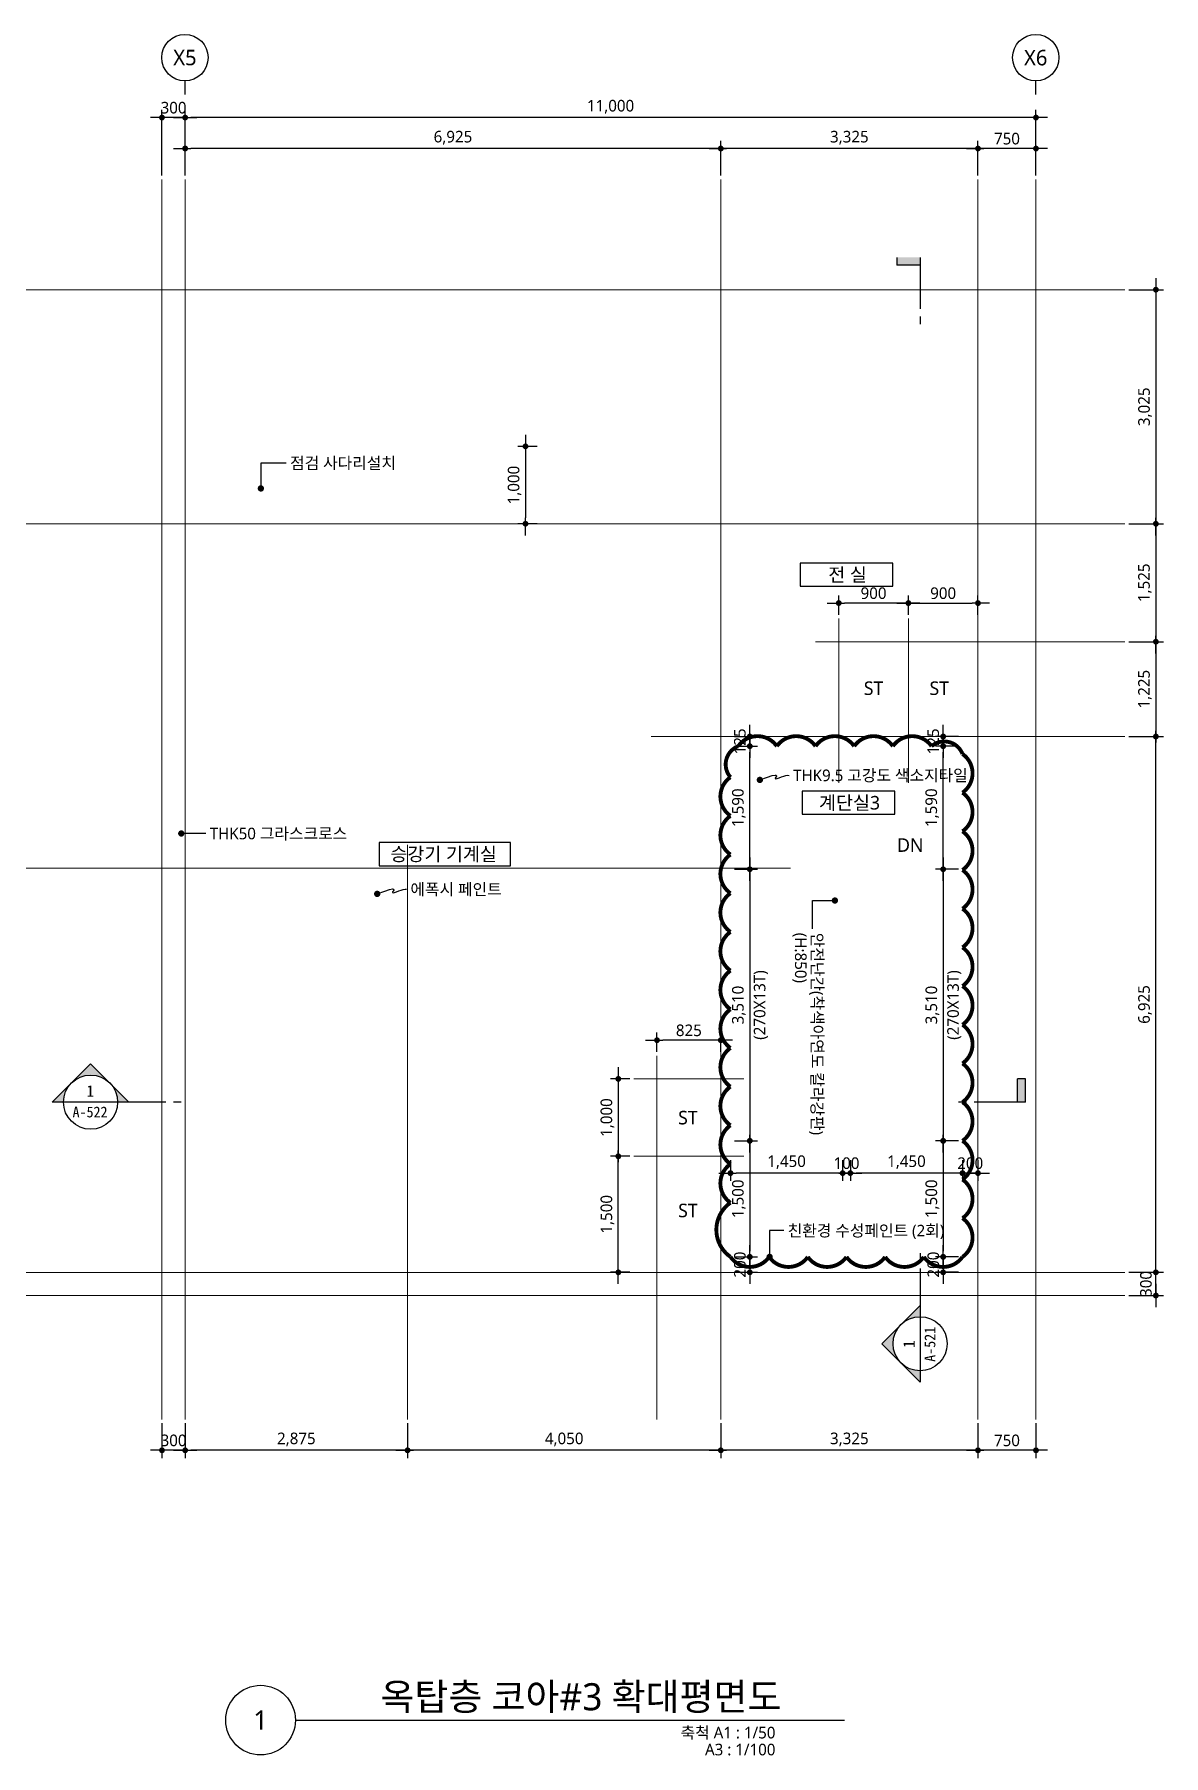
# Model space of a CAD drawing. Header units: millimetres. Extents: x 1424731 to 1631737, y 707248 to 849681.
# Drawn here: x 1594857 to 1609456, y 788748 to 810994 of the extents above; entities that cross this region are included whole.
import ezdxf
from ezdxf.enums import TextEntityAlignment as Align

# ---------------------------------------------------------------- set-up
doc = ezdxf.new("R2010")
doc.units = ezdxf.units.MM
doc.header["$MEASUREMENT"] = 0
doc.linetypes.add('CEN', pattern=[62, 60, -1, 0, -1])
doc.layers.get('0').update_dxf_attribs({"linetype": 'CONTINUOUS'})
for name, color, linetype, lineweight in [('A-AXIS-BUBL', 7, 'CONTINUOUS', 25), ('A-CNTL', 1, 'CEN', 15), ('A-DIMS', 7, 'CONTINUOUS', 25), ('A-MKXS-LEAD', 7, 'CONTINUOUS', 25), ('A-MKXS-MAK1', 3, 'CONTINUOUS', 25), ('A-MKXS-TEXT1', 3, 'CONTINUOUS', 25), ('A-MKXS-TEXT2', 7, 'CONTINUOUS', 25), ('A-MKXX-NAME', 3, 'CONTINUOUS', 25), ('A-MKXX-SYMB', 7, 'CONTINUOUS', 25), ('A-XXXX-SYMB', 7, 'CONTINUOUS', 25), ('A-XXXX-TXT1', 3, 'CONTINUOUS', 25), ('A-XXXX-TXT2', 3, 'CONTINUOUS', 25), ('REV-202205', 20, 'CONTINUOUS', 25)]:
    doc.layers.add(name, color=color, linetype=linetype, lineweight=lineweight)
doc.styles.add('HY울릉도L', font='')
doc.styles.add('돋움체', font='')
doc.styles.add('맑은고딕', font='malgun.ttf')
doc.styles.get('HY울릉도L').set_extended_font_data('HYwulM')
doc.styles.get('돋움체').set_extended_font_data('DotumChe')
doc.dimstyles.new('CDIM', dxfattribs={"dimtxt": 3, "dimasz": 1.5, "dimexe": 2, "dimexo": 1, "dimgap": 1, "dimtad": 1, "dimdec": 0, "dimrnd": 0.5, "dimzin": 0, "dimdsep": 32, "dimlunit": 6, "dimtxsty": 'HY울릉도L', "dimblk1": '_CIDOT', "dimblk2": '_CIDOT', "dimsah": 1, "dimcen": 5.5, "dimclrd": 2, "dimclre": 2, "dimclrt": 7, "dimadec": 0, "dimazin": 0, "dimtfac": 1, "dimtdec": 0, "dimtix": 1, "dimtmove": 2, "dimatfit": 1, "dimldrblk": '_CIDOT', "dimfxl": 1, "dimtolj": 1, "dimtzin": 0, "dimlwd": -1, "dimarcsym": 0})

# ---------------------------------------------------------------- blocks, each defined once
blk = doc.blocks.new('_CIDOT')
at = {"color": 0, "linetype": 'ByBlock'}
blk.add_line((2, 0), (-1, 0), dxfattribs=at)
at = {"color": 0, "linetype": 'ByBlock', "const_width": 0.5}
blk.add_lwpolyline([(-0.25, 0, 1), (0.25, 0, 1)], format="xyb", close=True, dxfattribs=at)
blk = doc.blocks.new('*D158')
at = {"layer": 'A-DIMS', "lineweight": -2, "transparency": 16777216}
for p, q in [((1596806, 809169), (1596806, 810019)), ((1607806, 809169), (1607806, 810019))]:
    blk.add_line(p, q, dxfattribs=at)
at = {"layer": 'A-DIMS', "transparency": 16777216}
blk.add_line((1607731, 809919), (1596881, 809919), dxfattribs=at)
at = {"layer": 'A-DIMS', "transparency": 16777216, "xscale": 75, "yscale": 75, "zscale": 75, "rotation": 180}
blk.add_blockref('_CIDOT', (1596806, 809919), dxfattribs=at)
at = {"layer": 'A-DIMS', "transparency": 16777216, "xscale": 75, "yscale": 75, "zscale": 75}
blk.add_blockref('_CIDOT', (1607806, 809919), dxfattribs=at)
at = {"layer": 'A-DIMS', "color": 3, "transparency": 16777216, "insert": (1602306, 810059), "char_height": 150, "attachment_point": 5, "style": '맑은고딕'}
blk.add_mtext('\\A1;11,000', dxfattribs=at)
blk = doc.blocks.new('*D159')
at = {"layer": 'A-DIMS', "lineweight": -2, "transparency": 16777216}
for p, q in [((1607056, 809169), (1607056, 809619)), ((1607806, 809169), (1607806, 809619))]:
    blk.add_line(p, q, dxfattribs=at)
at = {"layer": 'A-DIMS', "transparency": 16777216}
blk.add_line((1607731, 809519), (1607131, 809519), dxfattribs=at)
at = {"layer": 'A-DIMS', "transparency": 16777216, "xscale": 75, "yscale": 75, "zscale": 75, "rotation": 180}
blk.add_blockref('_CIDOT', (1607056, 809519), dxfattribs=at)
at = {"layer": 'A-DIMS', "transparency": 16777216, "xscale": 75, "yscale": 75, "zscale": 75}
blk.add_blockref('_CIDOT', (1607806, 809519), dxfattribs=at)
at = {"layer": 'A-DIMS', "color": 3, "transparency": 16777216, "insert": (1607431, 809646), "char_height": 150, "attachment_point": 5, "style": '맑은고딕'}
blk.add_mtext('\\A1;750', dxfattribs=at)
blk = doc.blocks.new('*D160')
at = {"layer": 'A-DIMS', "lineweight": -2, "transparency": 16777216}
for p, q in [((1596806, 809169), (1596806, 809619)), ((1603731, 809169), (1603731, 809619))]:
    blk.add_line(p, q, dxfattribs=at)
at = {"layer": 'A-DIMS', "transparency": 16777216}
blk.add_line((1603656, 809519), (1596881, 809519), dxfattribs=at)
at = {"layer": 'A-DIMS', "transparency": 16777216, "xscale": 75, "yscale": 75, "zscale": 75, "rotation": 180}
blk.add_blockref('_CIDOT', (1596806, 809519), dxfattribs=at)
at = {"layer": 'A-DIMS', "transparency": 16777216, "xscale": 75, "yscale": 75, "zscale": 75}
blk.add_blockref('_CIDOT', (1603731, 809519), dxfattribs=at)
at = {"layer": 'A-DIMS', "color": 3, "transparency": 16777216, "insert": (1600268, 809659), "char_height": 150, "attachment_point": 5, "style": '맑은고딕'}
blk.add_mtext('\\A1;6,925', dxfattribs=at)
blk = doc.blocks.new('*D161')
at = {"layer": 'A-DIMS', "lineweight": -2, "transparency": 16777216}
for p, q in [((1596506, 809169), (1596506, 810019)), ((1596806, 809169), (1596806, 810019))]:
    blk.add_line(p, q, dxfattribs=at)
at = {"layer": 'A-DIMS', "transparency": 16777216}
for p, q in [((1596431, 809919), (1596356, 809919)), ((1596806, 809919), (1596506, 809919)), ((1596881, 809919), (1596956, 809919))]:
    blk.add_line(p, q, dxfattribs=at)
at = {"layer": 'A-DIMS', "transparency": 16777216, "xscale": 75, "yscale": 75, "zscale": 75}
blk.add_blockref('_CIDOT', (1596506, 809919), dxfattribs=at)
at = {"layer": 'A-DIMS', "transparency": 16777216, "xscale": 75, "yscale": 75, "zscale": 75, "rotation": 180}
blk.add_blockref('_CIDOT', (1596806, 809919), dxfattribs=at)
at = {"layer": 'A-DIMS', "color": 3, "transparency": 16777216, "insert": (1596656, 810046), "char_height": 150, "attachment_point": 5, "style": '맑은고딕'}
blk.add_mtext('\\A1;300', dxfattribs=at)
blk = doc.blocks.new('*D164')
at = {"layer": 'A-DIMS', "transparency": 16777216}
for p, q in [((1609356, 795069), (1609356, 795144)), ((1609356, 794694), (1609356, 794994)), ((1609356, 794619), (1609356, 794544))]:
    blk.add_line(p, q, dxfattribs=at)
at = {"layer": 'A-DIMS', "lineweight": -2, "transparency": 16777216}
for p, q in [((1609006, 794994), (1609456, 794994)), ((1609006, 794694), (1609456, 794694))]:
    blk.add_line(p, q, dxfattribs=at)
at = {"layer": 'A-DIMS', "transparency": 16777216, "xscale": 75, "yscale": 75, "zscale": 75}
for p, rotation in [((1609356, 794994), 270), ((1609356, 794694), 90)]:
    blk.add_blockref('_CIDOT', p, dxfattribs=dict(at, rotation=rotation))
at = {"layer": 'A-DIMS', "color": 3, "transparency": 16777216, "insert": (1609228, 794844), "char_height": 150, "attachment_point": 5, "rotation": 90, "style": '맑은고딕'}
blk.add_mtext('\\A1;300', dxfattribs=at)
blk = doc.blocks.new('*D165')
at = {"layer": 'A-DIMS', "lineweight": -2, "transparency": 16777216}
for p, q in [((1609006, 801919), (1609456, 801919)), ((1609006, 794994), (1609456, 794994))]:
    blk.add_line(p, q, dxfattribs=at)
at = {"layer": 'A-DIMS', "transparency": 16777216}
blk.add_line((1609356, 795069), (1609356, 801844), dxfattribs=at)
at = {"layer": 'A-DIMS', "transparency": 16777216, "xscale": 75, "yscale": 75, "zscale": 75}
for p, rotation in [((1609356, 801919), 90), ((1609356, 794994), 270)]:
    blk.add_blockref('_CIDOT', p, dxfattribs=dict(at, rotation=rotation))
at = {"layer": 'A-DIMS', "color": 3, "transparency": 16777216, "insert": (1609216, 798456), "char_height": 150, "attachment_point": 5, "rotation": 90, "style": '맑은고딕'}
blk.add_mtext('\\A1;6,925', dxfattribs=at)
blk = doc.blocks.new('*D166')
at = {"layer": 'A-DIMS', "lineweight": -2, "transparency": 16777216}
for p, q in [((1603731, 809169), (1603731, 809619)), ((1607056, 809169), (1607056, 809619))]:
    blk.add_line(p, q, dxfattribs=at)
at = {"layer": 'A-DIMS', "transparency": 16777216}
blk.add_line((1606981, 809519), (1603806, 809519), dxfattribs=at)
at = {"layer": 'A-DIMS', "transparency": 16777216, "xscale": 75, "yscale": 75, "zscale": 75, "rotation": 180}
blk.add_blockref('_CIDOT', (1603731, 809519), dxfattribs=at)
at = {"layer": 'A-DIMS', "transparency": 16777216, "xscale": 75, "yscale": 75, "zscale": 75}
blk.add_blockref('_CIDOT', (1607056, 809519), dxfattribs=at)
at = {"layer": 'A-DIMS', "color": 3, "transparency": 16777216, "insert": (1605393, 809659), "char_height": 150, "attachment_point": 5, "style": '맑은고딕'}
blk.add_mtext('\\A1;3,325', dxfattribs=at)
blk = doc.blocks.new('*D167')
at = {"layer": 'A-DIMS', "lineweight": -2, "transparency": 16777216}
for p, q in [((1596506, 793044), (1596506, 792594)), ((1596806, 793044), (1596806, 792594))]:
    blk.add_line(p, q, dxfattribs=at)
at = {"layer": 'A-DIMS', "transparency": 16777216}
for p, q in [((1596431, 792694), (1596356, 792694)), ((1596806, 792694), (1596506, 792694)), ((1596881, 792694), (1596956, 792694))]:
    blk.add_line(p, q, dxfattribs=at)
at = {"layer": 'A-DIMS', "transparency": 16777216, "xscale": 75, "yscale": 75, "zscale": 75}
blk.add_blockref('_CIDOT', (1596506, 792694), dxfattribs=at)
at = {"layer": 'A-DIMS', "transparency": 16777216, "xscale": 75, "yscale": 75, "zscale": 75, "rotation": 180}
blk.add_blockref('_CIDOT', (1596806, 792694), dxfattribs=at)
at = {"layer": 'A-DIMS', "color": 3, "transparency": 16777216, "insert": (1596656, 792821), "char_height": 150, "attachment_point": 5, "style": '맑은고딕'}
blk.add_mtext('\\A1;300', dxfattribs=at)
blk = doc.blocks.new('*D168')
at = {"layer": 'A-DIMS', "lineweight": -2, "transparency": 16777216}
for p, q in [((1596806, 793044), (1596806, 792594)), ((1599681, 793044), (1599681, 792594))]:
    blk.add_line(p, q, dxfattribs=at)
at = {"layer": 'A-DIMS', "transparency": 16777216}
blk.add_line((1599606, 792694), (1596881, 792694), dxfattribs=at)
at = {"layer": 'A-DIMS', "transparency": 16777216, "xscale": 75, "yscale": 75, "zscale": 75, "rotation": 180}
blk.add_blockref('_CIDOT', (1596806, 792694), dxfattribs=at)
at = {"layer": 'A-DIMS', "transparency": 16777216, "xscale": 75, "yscale": 75, "zscale": 75}
blk.add_blockref('_CIDOT', (1599681, 792694), dxfattribs=at)
at = {"layer": 'A-DIMS', "color": 3, "transparency": 16777216, "insert": (1598243, 792834), "char_height": 150, "attachment_point": 5, "style": '맑은고딕'}
blk.add_mtext('\\A1;2,875', dxfattribs=at)
blk = doc.blocks.new('*D169')
at = {"layer": 'A-DIMS', "lineweight": -2, "transparency": 16777216}
for p, q in [((1599681, 793044), (1599681, 792594)), ((1603731, 793044), (1603731, 792594))]:
    blk.add_line(p, q, dxfattribs=at)
at = {"layer": 'A-DIMS', "transparency": 16777216}
blk.add_line((1603656, 792694), (1599756, 792694), dxfattribs=at)
at = {"layer": 'A-DIMS', "transparency": 16777216, "xscale": 75, "yscale": 75, "zscale": 75, "rotation": 180}
blk.add_blockref('_CIDOT', (1599681, 792694), dxfattribs=at)
at = {"layer": 'A-DIMS', "transparency": 16777216, "xscale": 75, "yscale": 75, "zscale": 75}
blk.add_blockref('_CIDOT', (1603731, 792694), dxfattribs=at)
at = {"layer": 'A-DIMS', "color": 3, "transparency": 16777216, "insert": (1601706, 792834), "char_height": 150, "attachment_point": 5, "style": '맑은고딕'}
blk.add_mtext('\\A1;4,050', dxfattribs=at)
blk = doc.blocks.new('*D170')
at = {"layer": 'A-DIMS', "lineweight": -2, "transparency": 16777216}
for p, q in [((1603731, 793044), (1603731, 792594)), ((1607056, 793044), (1607056, 792594))]:
    blk.add_line(p, q, dxfattribs=at)
at = {"layer": 'A-DIMS', "transparency": 16777216}
blk.add_line((1606981, 792694), (1603806, 792694), dxfattribs=at)
at = {"layer": 'A-DIMS', "transparency": 16777216, "xscale": 75, "yscale": 75, "zscale": 75, "rotation": 180}
blk.add_blockref('_CIDOT', (1603731, 792694), dxfattribs=at)
at = {"layer": 'A-DIMS', "transparency": 16777216, "xscale": 75, "yscale": 75, "zscale": 75}
blk.add_blockref('_CIDOT', (1607056, 792694), dxfattribs=at)
at = {"layer": 'A-DIMS', "color": 3, "transparency": 16777216, "insert": (1605393, 792834), "char_height": 150, "attachment_point": 5, "style": '맑은고딕'}
blk.add_mtext('\\A1;3,325', dxfattribs=at)
blk = doc.blocks.new('*D171')
at = {"layer": 'A-DIMS', "lineweight": -2, "transparency": 16777216}
for p, q in [((1607056, 793044), (1607056, 792594)), ((1607806, 793044), (1607806, 792594))]:
    blk.add_line(p, q, dxfattribs=at)
at = {"layer": 'A-DIMS', "transparency": 16777216}
blk.add_line((1607731, 792694), (1607131, 792694), dxfattribs=at)
at = {"layer": 'A-DIMS', "transparency": 16777216, "xscale": 75, "yscale": 75, "zscale": 75, "rotation": 180}
blk.add_blockref('_CIDOT', (1607056, 792694), dxfattribs=at)
at = {"layer": 'A-DIMS', "transparency": 16777216, "xscale": 75, "yscale": 75, "zscale": 75}
blk.add_blockref('_CIDOT', (1607806, 792694), dxfattribs=at)
at = {"layer": 'A-DIMS', "color": 3, "transparency": 16777216, "insert": (1607431, 792821), "char_height": 150, "attachment_point": 5, "style": '맑은고딕'}
blk.add_mtext('\\A1;750', dxfattribs=at)
blk = doc.blocks.new('CORE 3- 단면')
at = {"layer": 'A-MKXS-MAK1'}
for points in [[(9245, 14613), (9245, 14713), (9545, 14713), (9545, 14613)], [(10806, 4095), (10906, 4095), (10906, 3795), (10806, 3795)]]:
    blk.add_hatch(color=256, dxfattribs=at).paths.add_polyline_path(points)
h = blk.add_hatch(color=256, dxfattribs=at)
h.paths.add_polyline_path([(-1180, 4290), (-933, 4042, 0.414214), (-1428, 4042)])
h.paths.add_polyline_path([(-933, 4042), (-685, 3795), (-830, 3795, 0.198912)])
h.paths.add_polyline_path([(-1428, 4042, 0.198912), (-1530, 3795), (-1675, 3795)])
h = blk.add_hatch(color=256, dxfattribs=at)
h.paths.add_polyline_path([(9050, 672), (9297, 919, 0.414214), (9297, 424)])
h.paths.add_polyline_path([(9297, 919), (9545, 1167), (9545, 1022, 0.198912)])
h.paths.add_polyline_path([(9297, 424, 0.198912), (9545, 322), (9545, 177)])
for p, q in [((9245, 14713), (9245, 14613)), ((9545, 14713), (9545, 14050)), ((9545, 14613), (9245, 14613)), ((9545, 13950), (9545, 13850)), ((-1675, 3795), (-1180, 4290)), ((-685, 3795), (-1180, 4290)), ((10906, 4095), (10806, 4095)), ((10806, 3795), (10806, 4095)), ((10906, 3795), (10906, 4095)), ((-207, 3795), (-1675, 3795)), ((-7, 3795), (-107, 3795)), ((10143, 3795), (10043, 3795)), ((10906, 3795), (10243, 3795)), ((9545, 1845), (9545, 1745)), ((9545, 1645), (9545, 177)), ((9545, 1167), (9050, 672)), ((9545, 177), (9050, 672))]:
    blk.add_line(p, q, dxfattribs=at)
for centre in [(-1180, 3795), (9545, 672)]:
    blk.add_circle(centre, 350, dxfattribs=at)
at = {"layer": 'A-MKXS-TEXT2', "style": '돋움체'}
for s, height, p in [('1', 150, (-1184, 3939)), ('A-522', 140, (-1187, 3667))]:
    blk.add_text(s, height=height, dxfattribs=at).set_placement(p, align=Align.MIDDLE)
for s, height, p in [('1', 150, (9401, 668)), ('A-521', 140, (9673, 665))]:
    blk.add_text(s, height=height, rotation=90, dxfattribs=at).set_placement(p, align=Align.MIDDLE)
blk = doc.blocks.new('*D389')
at = {"layer": 'A-DIMS', "lineweight": -2, "transparency": 16777216}
for p, q in [((1605256, 803494), (1605256, 803744)), ((1606156, 803494), (1606156, 803744))]:
    blk.add_line(p, q, dxfattribs=at)
at = {"layer": 'A-DIMS', "transparency": 16777216}
blk.add_line((1606081, 803644), (1605331, 803644), dxfattribs=at)
at = {"layer": 'A-DIMS', "transparency": 16777216, "xscale": 75, "yscale": 75, "zscale": 75, "rotation": 180}
blk.add_blockref('_CIDOT', (1605256, 803644), dxfattribs=at)
at = {"layer": 'A-DIMS', "transparency": 16777216, "xscale": 75, "yscale": 75, "zscale": 75}
blk.add_blockref('_CIDOT', (1606156, 803644), dxfattribs=at)
at = {"layer": 'A-DIMS', "color": 3, "transparency": 16777216, "insert": (1605706, 803771), "char_height": 150, "attachment_point": 5, "style": '맑은고딕'}
blk.add_mtext('\\A1;900', dxfattribs=at)
blk = doc.blocks.new('*D390')
at = {"layer": 'A-DIMS', "lineweight": -2, "transparency": 16777216}
for p, q in [((1606156, 803494), (1606156, 803744)), ((1607056, 803494), (1607056, 803744))]:
    blk.add_line(p, q, dxfattribs=at)
at = {"layer": 'A-DIMS', "transparency": 16777216}
blk.add_line((1606231, 803644), (1606981, 803644), dxfattribs=at)
at = {"layer": 'A-DIMS', "transparency": 16777216, "xscale": 75, "yscale": 75, "zscale": 75, "rotation": 180}
blk.add_blockref('_CIDOT', (1606156, 803644), dxfattribs=at)
at = {"layer": 'A-DIMS', "transparency": 16777216, "xscale": 75, "yscale": 75, "zscale": 75}
blk.add_blockref('_CIDOT', (1607056, 803644), dxfattribs=at)
at = {"layer": 'A-DIMS', "color": 3, "transparency": 16777216, "insert": (1606606, 803771), "char_height": 150, "attachment_point": 5, "style": '맑은고딕'}
blk.add_mtext('\\A1;900', dxfattribs=at)
blk = doc.blocks.new('*D386')
at = {"layer": 'A-DIMS', "lineweight": -2, "transparency": 16777216}
for p, q in [((1602556, 796494), (1602306, 796494)), ((1602556, 794994), (1602306, 794994))]:
    blk.add_line(p, q, dxfattribs=at)
at = {"layer": 'A-DIMS', "transparency": 16777216}
blk.add_line((1602406, 795069), (1602406, 796419), dxfattribs=at)
at = {"layer": 'A-DIMS', "transparency": 16777216, "xscale": 75, "yscale": 75, "zscale": 75}
for p, rotation in [((1602406, 796494), 90), ((1602406, 794994), 270)]:
    blk.add_blockref('_CIDOT', p, dxfattribs=dict(at, rotation=rotation))
at = {"layer": 'A-DIMS', "color": 3, "transparency": 16777216, "insert": (1602265, 795744), "char_height": 150, "attachment_point": 5, "rotation": 90, "style": '맑은고딕'}
blk.add_mtext('\\A1;1,500', dxfattribs=at)
blk = doc.blocks.new('*D387')
at = {"layer": 'A-DIMS', "lineweight": -2, "transparency": 16777216}
for p, q in [((1602556, 797494), (1602306, 797494)), ((1602556, 796494), (1602306, 796494))]:
    blk.add_line(p, q, dxfattribs=at)
at = {"layer": 'A-DIMS', "transparency": 16777216}
blk.add_line((1602406, 797419), (1602406, 796569), dxfattribs=at)
at = {"layer": 'A-DIMS', "transparency": 16777216, "xscale": 75, "yscale": 75, "zscale": 75}
for p, rotation in [((1602406, 797494), 90), ((1602406, 796494), 270)]:
    blk.add_blockref('_CIDOT', p, dxfattribs=dict(at, rotation=rotation))
at = {"layer": 'A-DIMS', "color": 3, "transparency": 16777216, "insert": (1602265, 796994), "char_height": 150, "attachment_point": 5, "rotation": 90, "style": '맑은고딕'}
blk.add_mtext('\\A1;1,000', dxfattribs=at)
blk = doc.blocks.new('*D388')
at = {"layer": 'A-DIMS', "lineweight": -2, "transparency": 16777216}
for p, q in [((1602906, 797844), (1602906, 798094)), ((1603731, 797844), (1603731, 798094))]:
    blk.add_line(p, q, dxfattribs=at)
at = {"layer": 'A-DIMS', "transparency": 16777216}
blk.add_line((1603656, 797994), (1602981, 797994), dxfattribs=at)
at = {"layer": 'A-DIMS', "transparency": 16777216, "xscale": 75, "yscale": 75, "zscale": 75, "rotation": 180}
blk.add_blockref('_CIDOT', (1602906, 797994), dxfattribs=at)
at = {"layer": 'A-DIMS', "transparency": 16777216, "xscale": 75, "yscale": 75, "zscale": 75}
blk.add_blockref('_CIDOT', (1603731, 797994), dxfattribs=at)
at = {"layer": 'A-DIMS', "color": 3, "transparency": 16777216, "insert": (1603318, 798121), "char_height": 150, "attachment_point": 5, "style": '맑은고딕'}
blk.add_mtext('\\A1;825', dxfattribs=at)
blk = doc.blocks.new('*D410')
at = {"layer": 'A-DIMS', "lineweight": -2, "transparency": 16777216}
for p, q in [((1609006, 803144), (1609456, 803144)), ((1609006, 801919), (1609456, 801919))]:
    blk.add_line(p, q, dxfattribs=at)
at = {"layer": 'A-DIMS', "transparency": 16777216}
blk.add_line((1609356, 803069), (1609356, 801994), dxfattribs=at)
at = {"layer": 'A-DIMS', "transparency": 16777216, "xscale": 75, "yscale": 75, "zscale": 75}
for p, rotation in [((1609356, 803144), 90), ((1609356, 801919), 270)]:
    blk.add_blockref('_CIDOT', p, dxfattribs=dict(at, rotation=rotation))
at = {"layer": 'A-DIMS', "color": 3, "transparency": 16777216, "insert": (1609215, 802531), "char_height": 150, "attachment_point": 5, "rotation": 90, "style": '맑은고딕'}
blk.add_mtext('\\A1;1,225', dxfattribs=at)
blk = doc.blocks.new('*D863')
at = {"layer": 'A-DIMS', "lineweight": -2, "transparency": 16777216}
for p, q in [((1603906, 801794), (1604206, 801794)), ((1603906, 800204), (1604206, 800204))]:
    blk.add_line(p, q, dxfattribs=at)
at = {"layer": 'A-DIMS', "transparency": 16777216}
blk.add_line((1604106, 800279), (1604106, 801719), dxfattribs=at)
at = {"layer": 'A-DIMS', "transparency": 16777216, "xscale": 75, "yscale": 75, "zscale": 75}
for p, rotation in [((1604106, 801794), 90), ((1604106, 800204), 270)]:
    blk.add_blockref('_CIDOT', p, dxfattribs=dict(at, rotation=rotation))
at = {"layer": 'A-DIMS', "color": 3, "transparency": 16777216, "insert": (1603965, 800999), "char_height": 150, "attachment_point": 5, "rotation": 90, "style": '맑은고딕'}
blk.add_mtext('\\A1;1,590', dxfattribs=at)
blk = doc.blocks.new('*D864')
at = {"layer": 'A-DIMS', "lineweight": -2, "transparency": 16777216}
for p, q in [((1603906, 800204), (1604206, 800204)), ((1603906, 796694), (1604206, 796694))]:
    blk.add_line(p, q, dxfattribs=at)
at = {"layer": 'A-DIMS', "transparency": 16777216}
blk.add_line((1604106, 800129), (1604106, 796769), dxfattribs=at)
at = {"layer": 'A-DIMS', "transparency": 16777216, "xscale": 75, "yscale": 75, "zscale": 75}
for p, rotation in [((1604106, 800204), 90), ((1604106, 796694), 270)]:
    blk.add_blockref('_CIDOT', p, dxfattribs=dict(at, rotation=rotation))
at = {"layer": 'A-DIMS', "color": 3, "transparency": 16777216, "char_height": 150, "attachment_point": 5, "rotation": 90, "style": '맑은고딕'}
for s, insert in [('\\A1;(270X13T)', (1604249, 798449)), ('\\A1;3,510', (1603965, 798449))]:
    blk.add_mtext(s, dxfattribs=dict(at, insert=insert))
blk = doc.blocks.new('*D865')
at = {"layer": 'A-DIMS', "lineweight": -2, "transparency": 16777216}
for p, q in [((1603906, 796694), (1604206, 796694)), ((1603906, 795194), (1604206, 795194))]:
    blk.add_line(p, q, dxfattribs=at)
at = {"layer": 'A-DIMS', "transparency": 16777216}
blk.add_line((1604106, 796619), (1604106, 795269), dxfattribs=at)
at = {"layer": 'A-DIMS', "transparency": 16777216, "xscale": 75, "yscale": 75, "zscale": 75}
for p, rotation in [((1604106, 796694), 90), ((1604106, 795194), 270)]:
    blk.add_blockref('_CIDOT', p, dxfattribs=dict(at, rotation=rotation))
at = {"layer": 'A-DIMS', "color": 3, "transparency": 16777216, "insert": (1603965, 795944), "char_height": 150, "attachment_point": 5, "rotation": 90, "style": '맑은고딕'}
blk.add_mtext('\\A1;1,500', dxfattribs=at)
blk = doc.blocks.new('*D866')
at = {"layer": 'A-DIMS', "transparency": 16777216}
for p, q in [((1604106, 801994), (1604106, 802069)), ((1604106, 801794), (1604106, 801919)), ((1604106, 801719), (1604106, 801644))]:
    blk.add_line(p, q, dxfattribs=at)
at = {"layer": 'A-DIMS', "lineweight": -2, "transparency": 16777216}
for p, q in [((1603906, 801919), (1604206, 801919)), ((1603906, 801794), (1604206, 801794))]:
    blk.add_line(p, q, dxfattribs=at)
at = {"layer": 'A-DIMS', "transparency": 16777216, "xscale": 75, "yscale": 75, "zscale": 75}
for p, rotation in [((1604106, 801919), 270), ((1604106, 801794), 90)]:
    blk.add_blockref('_CIDOT', p, dxfattribs=dict(at, rotation=rotation))
at = {"layer": 'A-DIMS', "color": 3, "transparency": 16777216, "insert": (1603978, 801856), "char_height": 150, "attachment_point": 5, "rotation": 90, "style": '맑은고딕'}
blk.add_mtext('\\A1;125', dxfattribs=at)
blk = doc.blocks.new('*D867')
at = {"layer": 'A-DIMS', "transparency": 16777216}
for p, q in [((1604106, 795269), (1604106, 795344)), ((1604106, 795194), (1604106, 794994)), ((1604106, 794919), (1604106, 794844))]:
    blk.add_line(p, q, dxfattribs=at)
at = {"layer": 'A-DIMS', "lineweight": -2, "transparency": 16777216}
for p, q in [((1603906, 795194), (1604206, 795194)), ((1603906, 794994), (1604206, 794994))]:
    blk.add_line(p, q, dxfattribs=at)
at = {"layer": 'A-DIMS', "transparency": 16777216, "xscale": 75, "yscale": 75, "zscale": 75}
for p, rotation in [((1604106, 795194), 270), ((1604106, 794994), 90)]:
    blk.add_blockref('_CIDOT', p, dxfattribs=dict(at, rotation=rotation))
at = {"layer": 'A-DIMS', "color": 3, "transparency": 16777216, "insert": (1603978, 795094), "char_height": 150, "attachment_point": 5, "rotation": 90, "style": '맑은고딕'}
blk.add_mtext('\\A1;200', dxfattribs=at)
blk = doc.blocks.new('*D868')
at = {"layer": 'A-DIMS', "lineweight": -2, "transparency": 16777216}
for p, q in [((1603856, 796444), (1603856, 796176)), ((1605306, 796444), (1605306, 796176))]:
    blk.add_line(p, q, dxfattribs=at)
at = {"layer": 'A-DIMS', "transparency": 16777216}
blk.add_line((1605231, 796276), (1603931, 796276), dxfattribs=at)
at = {"layer": 'A-DIMS', "transparency": 16777216, "xscale": 75, "yscale": 75, "zscale": 75, "rotation": 180}
blk.add_blockref('_CIDOT', (1603856, 796276), dxfattribs=at)
at = {"layer": 'A-DIMS', "transparency": 16777216, "xscale": 75, "yscale": 75, "zscale": 75}
blk.add_blockref('_CIDOT', (1605306, 796276), dxfattribs=at)
at = {"layer": 'A-DIMS', "color": 3, "transparency": 16777216, "insert": (1604581, 796417), "char_height": 150, "attachment_point": 5, "style": '맑은고딕'}
blk.add_mtext('\\A1;1,450', dxfattribs=at)
blk = doc.blocks.new('*D869')
at = {"layer": 'A-DIMS', "lineweight": -2, "transparency": 16777216}
for p, q in [((1606806, 800204), (1606506, 800204)), ((1606806, 796694), (1606506, 796694))]:
    blk.add_line(p, q, dxfattribs=at)
at = {"layer": 'A-DIMS', "transparency": 16777216}
blk.add_line((1606606, 800129), (1606606, 796769), dxfattribs=at)
at = {"layer": 'A-DIMS', "transparency": 16777216, "xscale": 75, "yscale": 75, "zscale": 75}
for p, rotation in [((1606606, 800204), 90), ((1606606, 796694), 270)]:
    blk.add_blockref('_CIDOT', p, dxfattribs=dict(at, rotation=rotation))
at = {"layer": 'A-DIMS', "color": 3, "transparency": 16777216, "char_height": 150, "attachment_point": 5, "rotation": 90, "style": '맑은고딕'}
for s, insert in [('\\A1;(270X13T)', (1606750, 798449)), ('\\A1;3,510', (1606466, 798449))]:
    blk.add_mtext(s, dxfattribs=dict(at, insert=insert))
blk = doc.blocks.new('*D870')
at = {"layer": 'A-DIMS', "lineweight": -2, "transparency": 16777216}
for p, q in [((1606806, 796694), (1606506, 796694)), ((1606806, 795194), (1606506, 795194))]:
    blk.add_line(p, q, dxfattribs=at)
at = {"layer": 'A-DIMS', "transparency": 16777216}
blk.add_line((1606606, 796619), (1606606, 795269), dxfattribs=at)
at = {"layer": 'A-DIMS', "transparency": 16777216, "xscale": 75, "yscale": 75, "zscale": 75}
for p, rotation in [((1606606, 796694), 90), ((1606606, 795194), 270)]:
    blk.add_blockref('_CIDOT', p, dxfattribs=dict(at, rotation=rotation))
at = {"layer": 'A-DIMS', "color": 3, "transparency": 16777216, "insert": (1606466, 795944), "char_height": 150, "attachment_point": 5, "rotation": 90, "style": '맑은고딕'}
blk.add_mtext('\\A1;1,500', dxfattribs=at)
blk = doc.blocks.new('*D871')
at = {"layer": 'A-DIMS', "transparency": 16777216}
for p, q in [((1606606, 795269), (1606606, 795344)), ((1606606, 795194), (1606606, 794994)), ((1606606, 794919), (1606606, 794844))]:
    blk.add_line(p, q, dxfattribs=at)
at = {"layer": 'A-DIMS', "lineweight": -2, "transparency": 16777216}
for p, q in [((1606806, 795194), (1606506, 795194)), ((1606806, 794994), (1606506, 794994))]:
    blk.add_line(p, q, dxfattribs=at)
at = {"layer": 'A-DIMS', "transparency": 16777216, "xscale": 75, "yscale": 75, "zscale": 75}
for p, rotation in [((1606606, 795194), 270), ((1606606, 794994), 90)]:
    blk.add_blockref('_CIDOT', p, dxfattribs=dict(at, rotation=rotation))
at = {"layer": 'A-DIMS', "color": 3, "transparency": 16777216, "insert": (1606479, 795094), "char_height": 150, "attachment_point": 5, "rotation": 90, "style": '맑은고딕'}
blk.add_mtext('\\A1;200', dxfattribs=at)
blk = doc.blocks.new('*D872')
at = {"layer": 'A-DIMS', "lineweight": -2, "transparency": 16777216}
for p, q in [((1606806, 801794), (1606506, 801794)), ((1606806, 800204), (1606506, 800204))]:
    blk.add_line(p, q, dxfattribs=at)
at = {"layer": 'A-DIMS', "transparency": 16777216}
blk.add_line((1606606, 800279), (1606606, 801719), dxfattribs=at)
at = {"layer": 'A-DIMS', "transparency": 16777216, "xscale": 75, "yscale": 75, "zscale": 75}
for p, rotation in [((1606606, 801794), 90), ((1606606, 800204), 270)]:
    blk.add_blockref('_CIDOT', p, dxfattribs=dict(at, rotation=rotation))
at = {"layer": 'A-DIMS', "color": 3, "transparency": 16777216, "insert": (1606465, 800999), "char_height": 150, "attachment_point": 5, "rotation": 90, "style": '맑은고딕'}
blk.add_mtext('\\A1;1,590', dxfattribs=at)
blk = doc.blocks.new('*D873')
at = {"layer": 'A-DIMS', "transparency": 16777216}
for p, q in [((1606606, 801994), (1606606, 802069)), ((1606606, 801794), (1606606, 801919)), ((1606606, 801719), (1606606, 801644))]:
    blk.add_line(p, q, dxfattribs=at)
at = {"layer": 'A-DIMS', "lineweight": -2, "transparency": 16777216}
for p, q in [((1606806, 801919), (1606506, 801919)), ((1606806, 801794), (1606506, 801794))]:
    blk.add_line(p, q, dxfattribs=at)
at = {"layer": 'A-DIMS', "transparency": 16777216, "xscale": 75, "yscale": 75, "zscale": 75}
for p, rotation in [((1606606, 801919), 270), ((1606606, 801794), 90)]:
    blk.add_blockref('_CIDOT', p, dxfattribs=dict(at, rotation=rotation))
at = {"layer": 'A-DIMS', "color": 3, "transparency": 16777216, "insert": (1606478, 801856), "char_height": 150, "attachment_point": 5, "rotation": 90, "style": '맑은고딕'}
blk.add_mtext('\\A1;125', dxfattribs=at)
blk = doc.blocks.new('*D874')
at = {"layer": 'A-DIMS', "lineweight": -2, "transparency": 16777216}
for p, q in [((1605306, 796444), (1605306, 796176)), ((1605406, 796444), (1605406, 796176))]:
    blk.add_line(p, q, dxfattribs=at)
at = {"layer": 'A-DIMS', "transparency": 16777216}
for p, q in [((1605231, 796276), (1605156, 796276)), ((1605406, 796276), (1605306, 796276)), ((1605481, 796276), (1605556, 796276))]:
    blk.add_line(p, q, dxfattribs=at)
at = {"layer": 'A-DIMS', "transparency": 16777216, "xscale": 75, "yscale": 75, "zscale": 75}
blk.add_blockref('_CIDOT', (1605306, 796276), dxfattribs=at)
at = {"layer": 'A-DIMS', "transparency": 16777216, "xscale": 75, "yscale": 75, "zscale": 75, "rotation": 180}
blk.add_blockref('_CIDOT', (1605406, 796276), dxfattribs=at)
at = {"layer": 'A-DIMS', "color": 3, "transparency": 16777216, "insert": (1605356, 796404), "char_height": 150, "attachment_point": 5, "style": '맑은고딕'}
blk.add_mtext('\\A1;100', dxfattribs=at)
blk = doc.blocks.new('*D875')
at = {"layer": 'A-DIMS', "lineweight": -2, "transparency": 16777216}
for p, q in [((1605406, 796444), (1605406, 796176)), ((1606856, 796444), (1606856, 796176))]:
    blk.add_line(p, q, dxfattribs=at)
at = {"layer": 'A-DIMS', "transparency": 16777216}
blk.add_line((1606781, 796276), (1605481, 796276), dxfattribs=at)
at = {"layer": 'A-DIMS', "transparency": 16777216, "xscale": 75, "yscale": 75, "zscale": 75, "rotation": 180}
blk.add_blockref('_CIDOT', (1605406, 796276), dxfattribs=at)
at = {"layer": 'A-DIMS', "transparency": 16777216, "xscale": 75, "yscale": 75, "zscale": 75}
blk.add_blockref('_CIDOT', (1606856, 796276), dxfattribs=at)
at = {"layer": 'A-DIMS', "color": 3, "transparency": 16777216, "insert": (1606131, 796417), "char_height": 150, "attachment_point": 5, "style": '맑은고딕'}
blk.add_mtext('\\A1;1,450', dxfattribs=at)
blk = doc.blocks.new('*D876')
at = {"layer": 'A-DIMS', "lineweight": -2, "transparency": 16777216}
for p, q in [((1606856, 796444), (1606856, 796176)), ((1607056, 796444), (1607056, 796176))]:
    blk.add_line(p, q, dxfattribs=at)
at = {"layer": 'A-DIMS', "transparency": 16777216}
for p, q in [((1606781, 796276), (1606706, 796276)), ((1607056, 796276), (1606856, 796276)), ((1607131, 796276), (1607206, 796276))]:
    blk.add_line(p, q, dxfattribs=at)
at = {"layer": 'A-DIMS', "transparency": 16777216, "xscale": 75, "yscale": 75, "zscale": 75}
blk.add_blockref('_CIDOT', (1606856, 796276), dxfattribs=at)
at = {"layer": 'A-DIMS', "transparency": 16777216, "xscale": 75, "yscale": 75, "zscale": 75, "rotation": 180}
blk.add_blockref('_CIDOT', (1607056, 796276), dxfattribs=at)
at = {"layer": 'A-DIMS', "color": 3, "transparency": 16777216, "insert": (1606956, 796404), "char_height": 150, "attachment_point": 5, "style": '맑은고딕'}
blk.add_mtext('\\A1;200', dxfattribs=at)
blk = doc.blocks.new('*D1066')
at = {"layer": 'A-DIMS', "lineweight": -2, "transparency": 16777216}
for p, q in [((1609006, 804669), (1609456, 804669)), ((1609006, 803144), (1609456, 803144))]:
    blk.add_line(p, q, dxfattribs=at)
at = {"layer": 'A-DIMS', "transparency": 16777216}
blk.add_line((1609356, 804594), (1609356, 803219), dxfattribs=at)
at = {"layer": 'A-DIMS', "transparency": 16777216, "xscale": 75, "yscale": 75, "zscale": 75}
for p, rotation in [((1609356, 804669), 90), ((1609356, 803144), 270)]:
    blk.add_blockref('_CIDOT', p, dxfattribs=dict(at, rotation=rotation))
at = {"layer": 'A-DIMS', "color": 3, "transparency": 16777216, "insert": (1609215, 803906), "char_height": 150, "attachment_point": 5, "rotation": 90, "style": '맑은고딕'}
blk.add_mtext('\\A1;1,525', dxfattribs=at)
blk = doc.blocks.new('*D1067')
at = {"layer": 'A-DIMS', "lineweight": -2, "transparency": 16777216}
for p, q in [((1609006, 807694), (1609456, 807694)), ((1609006, 804669), (1609456, 804669))]:
    blk.add_line(p, q, dxfattribs=at)
at = {"layer": 'A-DIMS', "transparency": 16777216}
blk.add_line((1609356, 807619), (1609356, 804744), dxfattribs=at)
at = {"layer": 'A-DIMS', "transparency": 16777216, "xscale": 75, "yscale": 75, "zscale": 75}
for p, rotation in [((1609356, 807694), 90), ((1609356, 804669), 270)]:
    blk.add_blockref('_CIDOT', p, dxfattribs=dict(at, rotation=rotation))
at = {"layer": 'A-DIMS', "color": 3, "transparency": 16777216, "insert": (1609216, 806181), "char_height": 150, "attachment_point": 5, "rotation": 90, "style": '맑은고딕'}
blk.add_mtext('\\A1;3,025', dxfattribs=at)
blk = doc.blocks.new('*D1247')
at = {"layer": 'A-DIMS', "lineweight": -2, "transparency": 16777216}
for p, q in [((1601356, 805669), (1601106, 805669)), ((1601356, 804669), (1601106, 804669))]:
    blk.add_line(p, q, dxfattribs=at)
at = {"layer": 'A-DIMS', "transparency": 16777216}
blk.add_line((1601206, 805594), (1601206, 804744), dxfattribs=at)
at = {"layer": 'A-DIMS', "transparency": 16777216, "xscale": 75, "yscale": 75, "zscale": 75}
for p, rotation in [((1601206, 805669), 90), ((1601206, 804669), 270)]:
    blk.add_blockref('_CIDOT', p, dxfattribs=dict(at, rotation=rotation))
at = {"layer": 'A-DIMS', "color": 3, "transparency": 16777216, "insert": (1601065, 805169), "char_height": 150, "attachment_point": 5, "rotation": 90, "style": '맑은고딕'}
blk.add_mtext('\\A1;1,000', dxfattribs=at)

msp = doc.modelspace()

# ---------------------------------------------------------------- linework, layer by layer
at = {"layer": 'A-AXIS-BUBL', "ltscale": 0.2}
for p, q in [((1596805.7, 810218.7), (1596805.7, 810393.7)), ((1607805.7, 810218.7), (1607805.7, 810393.7))]:
    msp.add_line(p, q, dxfattribs=at)
for centre in [(1596802.8, 810693.7), (1607802.8, 810693.7)]:
    msp.add_circle(centre, 300, dxfattribs=at)
at = {"layer": 'A-CNTL'}
for p, q in [((1596505.7, 793093.7), (1596505.7, 809118.7)), ((1596805.7, 793093.7), (1596805.7, 809118.7)), ((1603730.7, 793093.7), (1603730.7, 809118.7)), ((1607055.7, 793093.7), (1607055.7, 809118.7)), ((1607805.7, 809118.7), (1607805.7, 793093.7)), ((1608955.7, 807693.7), (1594605.7, 807693.7)), ((1608955.7, 804668.7), (1594605.7, 804668.7)), ((1605255.7, 801318.7), (1605255.7, 803443.7)), ((1606155.7, 801318.7), (1606155.7, 803443.7)), ((1604955.7, 803143.7), (1608955.7, 803143.7)), ((1602830.7, 801918.7), (1608955.7, 801918.7)), ((1599680.7, 793093.7), (1599680.7, 800518.7)), ((1594605.7, 800218.7), (1604630.7, 800218.7)), ((1602905.7, 793093.7), (1602905.7, 797793.7)), ((1602605.7, 797493.7), (1604030.7, 797493.7)), ((1602605.7, 796493.7), (1604030.7, 796493.7)), ((1594605.7, 794993.7), (1608955.7, 794993.7)), ((1608955.7, 794693.7), (1594605.7, 794693.7))]:
    msp.add_line(p, q, dxfattribs=at)
at = {"layer": 'A-MKXS-LEAD'}
for points in [[(1598112.3, 805453.1), (1597784.2, 805453.1), (1597784.2, 805453.1), (1597784.2, 805125), (1597784.2, 805125)], [(1604235.1, 801358.1), (1604332.9, 801394.9), (1604396.6, 801414.8), (1604432.8, 801421.3), (1604448.2, 801417.8), (1604449.4, 801407.9), (1604442.9, 801395.1), (1604435.4, 801382.9), (1604433.4, 801374.8), (1604442.1, 801373.5), (1604460.2, 801377.9), (1604485.1, 801386.1), (1604513.9, 801396.2), (1604544.2, 801406.3), (1604573, 801414.5), (1604597.7, 801418.8), (1604615.5, 801417.3)], [(1597073, 800665.9), (1596755.7, 800665.9), (1596755.7, 800665.9)], [(1599287.9, 799885.3), (1599385.6, 799922.1), (1599449.3, 799942), (1599485.5, 799948.5), (1599500.9, 799945), (1599502.1, 799935.1), (1599495.6, 799922.3), (1599488.1, 799910.1), (1599486.1, 799902), (1599494.8, 799900.7), (1599512.9, 799905.1), (1599537.8, 799913.3), (1599566.6, 799923.4), (1599596.9, 799933.5), (1599625.7, 799941.7), (1599650.4, 799946), (1599668.2, 799944.5)], [(1604917.6, 799432.7), (1604917.6, 799799.7), (1605205.8, 799799.7)], [(1604546, 795533.1), (1604362.5, 795533.1), (1604362.5, 795193.8)]]:
    msp.add_lwpolyline(points, dxfattribs=at)
at = {"layer": 'A-MKXS-LEAD', "const_width": 40}
for points in [[(1597763.5, 805123, -1), (1597805, 805127.1, -1)], [(1604215.2, 801360.5, 1), (1604256.7, 801356.3, 1)], [(1596735, 800668, 1), (1596776.5, 800663.8, 1)], [(1599267.9, 799887.7, 1), (1599309.4, 799883.5, 1)], [(1605203.7, 799820.4, -1), (1605207.8, 799779, -1)], [(1604341.8, 795195.9, 1), (1604383.2, 795191.7, 1)]]:
    msp.add_lwpolyline(points, format="xyb", close=True, dxfattribs=at)
at = {"layer": 'A-MKXX-SYMB'}
for points in [[(1604755.7, 803860.6), (1605955.7, 803860.6), (1605955.7, 804160.6), (1604755.7, 804160.6)], [(1604780.9, 800913.7), (1605980.9, 800913.7), (1605980.9, 801213.7), (1604780.9, 801213.7)], [(1599313.1, 800249.7), (1601013.1, 800249.7), (1601013.1, 800549.7), (1599313.1, 800549.7)]]:
    msp.add_lwpolyline(points, close=True, dxfattribs=at)
at = {"layer": 'A-XXXX-SYMB'}
msp.add_line((1598230.7, 789206.2), (1605330.7, 789206.2), dxfattribs=at)
msp.add_circle((1597780.7, 789206.2), 450, dxfattribs=at)
at = {"layer": 'REV-202205', "const_width": 50}
msp.add_lwpolyline([(1603855.7, 795193.7, 0.5205671), (1604355.7, 795193.7, 0.5205671), (1604855.7, 795193.7, 0.5205671), (1605355.7, 795193.7, 0.5205671), (1605855.7, 795193.7, 0.5205671), (1606355.7, 795193.7, 0.5205671), (1606855.7, 795193.7, 0.5205671), (1606855.7, 795693.7, 0.5205671), (1606855.7, 796193.7, 0.5205671), (1606855.7, 796693.7, 0.5205671), (1606855.7, 797193.7, 0.5205671), (1606855.7, 797693.7, 0.5205671), (1606855.7, 798193.7, 0.5205671), (1606855.7, 798693.7, 0.5205671), (1606855.7, 799193.7, 0.5205671), (1606855.7, 799693.7, 0.5205671), (1606855.7, 800193.7, 0.5205671), (1606855.7, 800693.7, 0.5205671), (1606855.7, 801193.7, 0.5205671), (1606855.7, 801693.7, 0.5205671), (1606455.7, 801793.7, 0.5205671), (1605955.7, 801793.7, 0.5205671), (1605455.7, 801793.7, 0.5205671), (1604955.7, 801793.7, 0.5205671), (1604455.7, 801793.7, 0.5205671), (1603955.7, 801793.7, 0.5205671), (1603855.7, 801393.7, 0.5205671), (1603855.7, 800893.7, 0.5205671), (1603855.7, 800393.7, 0.5205671), (1603855.7, 799893.7, 0.5205671), (1603855.7, 799393.7, 0.5205671), (1603855.7, 798893.7, 0.5205671), (1603855.7, 798393.7, 0.5205671), (1603855.7, 797893.7, 0.5205671), (1603855.7, 797393.7, 0.5205671), (1603855.7, 796893.7, 0.5205671), (1603855.7, 796393.7, 0.5205671), (1603855.7, 795893.7, 0.5205671)], format="xyb", close=True, dxfattribs=at)

# ---------------------------------------------------------------- block references
at = {"layer": 'A-DIMS'}
msp.add_blockref('CORE 3- 단면', (1596763, 793398.7), dxfattribs=at)

# ---------------------------------------------------------------- texts
at = {"layer": 'A-MKXS-TEXT1', "style": '맑은고딕'}
for s, p in [('점검 사다리설치', (1598162.3, 805453.1)), ('THK9.5 고강도 색소지타일', (1604665.5, 801417.3)), ('THK50 그라스크로스', (1597123, 800665.9)), ('에폭시 페인트', (1599718.2, 799944.5)), ('친환경 수성페인트 (2회)', (1604596, 795533.1))]:
    msp.add_text(s, height=150, dxfattribs=at).set_placement(p, align=Align.MIDDLE_LEFT)
for s, p in [('(H:850)', (1604765.2, 799382.7)), ('안전난간(착색아연도 칼라강판)', (1604978.2, 799382.7))]:
    msp.add_text(s, height=150, rotation=270, dxfattribs=at).set_placement(p, align=Align.MIDDLE_LEFT)
at = {"layer": 'A-MKXX-NAME', "style": '맑은고딕'}
for s, p in [('전 실', (1605370.3, 804010.6)), ('ST', (1605705.7, 802543.7)), ('ST', (1606555.7, 802543.7)), ('계단실3', (1605395.5, 801063.7)), ('승강기 기계실', (1600147.3, 800399.7)), ('DN', (1606180.4, 800515.9)), ('ST', (1603305.7, 796993.7)), ('ST', (1603305.7, 795793.7))]:
    msp.add_text(s, height=175, dxfattribs=at).set_placement(p, align=Align.MIDDLE_CENTER)
at = {"layer": 'A-XXXX-TXT1', "style": '맑은고딕'}
msp.add_text('옥탑층 코아#3 확대평면도', height=350, dxfattribs=at).set_placement((1604515.2, 789228.8), align=Align.BOTTOM_RIGHT)
msp.add_text('1', height=250, dxfattribs=at).set_placement((1597780.7, 789206.2), align=Align.MIDDLE)
for s, p in [('축척 A1 : 1/50', (1604437.3, 789120)), ('A3 : 1/100', (1604437.3, 788901.1))]:
    msp.add_text(s, height=150, dxfattribs=at).set_placement(p, align=Align.TOP_RIGHT)
at = {"layer": 'A-XXXX-TXT2', "ltscale": 0.2, "style": '맑은고딕'}
for s, p in [('X5', (1596802.8, 810693.7)), ('X6', (1607802.8, 810693.7))]:
    msp.add_text(s, height=200, dxfattribs=at).set_placement(p, align=Align.MIDDLE)

# ---------------------------------------------------------------- dimensions: what is measured, and where the dimension line sits
at = {"layer": 'A-DIMS'}
for base, p1, p2, angle, picture, middle in [((1596505.7, 809918.7), (1596805.7, 809118.7), (1596505.7, 809118.7), 180, '*D161', (1596655.7, 810046.2)), ((1596805.7, 809918.7), (1607805.7, 809118.7), (1596805.7, 809118.7), 180, '*D158', (1602305.7, 810059.2)), ((1596805.7, 809518.7), (1603730.7, 809118.7), (1596805.7, 809118.7), 180, '*D160', (1600268.2, 809658.8)), ((1603730.7, 809518.7), (1607055.7, 809118.7), (1603730.7, 809118.7), 180, '*D166', (1605393.2, 809658.8)), ((1607055.7, 809518.7), (1607805.7, 809118.7), (1607055.7, 809118.7), 180, '*D159', (1607430.7, 809646.2)), ((1609355.7, 804668.7), (1608955.7, 807693.7), (1608955.7, 804668.7), 90, '*D1067', (1609215.7, 806181.2)), ((1601205.7, 804668.7), (1601405.7, 805668.7), (1601405.7, 804668.7), 270, '*D1247', (1601065.3, 805168.7)), ((1609355.7, 803143.7), (1608955.7, 804668.7), (1608955.7, 803143.7), 90, '*D1066', (1609215.3, 803906.2)), ((1605255.7, 803643.7), (1606155.7, 803443.7), (1605255.7, 803443.7), 180, '*D389', (1605705.7, 803771.2)), ((1609355.7, 801918.7), (1608955.7, 803143.7), (1608955.7, 801918.7), 90, '*D410', (1609215.3, 802531.2)), ((1604105.7, 801918.7), (1603855.9, 801793.7), (1603855.9, 801918.7), 90, '*D866', (1603977.8, 801856.2)), ((1606605.9, 801918.7), (1606855.7, 801793.7), (1606855.7, 801918.7), 90, '*D873', (1606478, 801856.2)), ((1609355.7, 801918.7), (1608955.7, 794993.7), (1608955.7, 801918.7), 270, '*D165', (1609215.7, 798456.2)), ((1604105.7, 801793.7), (1603855.9, 800203.7), (1603855.9, 801793.7), 90, '*D863', (1603965.3, 800998.7)), ((1606605.9, 801793.7), (1606855.9, 800203.7), (1606855.7, 801793.7), 90, '*D872', (1606465.4, 800998.7)), ((1602405.7, 796493.7), (1602605.7, 797493.7), (1602605.7, 796493.7), 90, '*D387', (1602265.3, 796993.7)), ((1602405.7, 796493.7), (1602605.7, 794993.7), (1602605.7, 796493.7), 270, '*D386', (1602265.3, 795743.7)), ((1609355.7, 794993.7), (1608955.7, 794693.7), (1608955.7, 794993.7), 270, '*D164', (1609228.2, 794843.7)), ((1596505.7, 792693.7), (1596805.7, 793093.7), (1596505.7, 793093.7), 180, '*D167', (1596655.7, 792821.2)), ((1596805.7, 792693.7), (1599680.7, 793093.7), (1596805.7, 793093.7), 180, '*D168', (1598243.2, 792833.8)), ((1599680.7, 792693.7), (1603730.7, 793093.7), (1599680.7, 793093.7), 180, '*D169', (1601705.7, 792833.8)), ((1603730.7, 792693.7), (1607055.7, 793093.7), (1603730.7, 793093.7), 180, '*D170', (1605393.2, 792833.8)), ((1607055.7, 792693.7), (1607805.7, 793093.7), (1607055.7, 793093.7), 180, '*D171', (1607430.7, 792821.2))]:
    dim = msp.add_linear_dim(base=base, p1=p1, p2=p2, angle=angle, dimstyle='CDIM', override={"dimscale": 50, "dimtxsty": '맑은고딕', "dimclrd": 256, "dimclre": 256, "dimclrt": 3}, dxfattribs=at)
    dim.commit()
    dim.dimension.update_dxf_attribs({"geometry": picture, "text_midpoint": middle})
for base, p1, p2, picture, middle in [((1607055.7, 803643.7), (1606155.7, 803443.7), (1607055.7, 803443.7), '*D390', (1606605.7, 803771.2)), ((1602905.7, 797993.7), (1603730.7, 797793.7), (1602905.7, 797793.7), '*D388', (1603318.2, 798121.2)), ((1603855.9, 796276.2), (1605305.9, 796493.7), (1603855.9, 796493.7), '*D868', (1604580.9, 796416.7)), ((1605305.9, 796276.2), (1605405.9, 796493.7), (1605305.9, 796493.7), '*D874', (1605355.9, 796404.1)), ((1605405.9, 796276.2), (1606855.9, 796493.7), (1605405.9, 796493.7), '*D875', (1606130.9, 796416.7)), ((1606855.9, 796276.2), (1607055.9, 796493.7), (1606855.9, 796493.7), '*D876', (1606955.9, 796403.7))]:
    dim = msp.add_linear_dim(base=base, p1=p1, p2=p2, dimstyle='CDIM', override={"dimscale": 50, "dimtxsty": '맑은고딕', "dimclrd": 256, "dimclre": 256, "dimclrt": 3}, dxfattribs=at)
    dim.commit()
    dim.dimension.update_dxf_attribs({"geometry": picture, "text_midpoint": middle})
for base, p1, p2, text, picture, middle in [((1604105.7, 796693.7), (1603855.9, 800203.7), (1603856, 796693.7), '<>\\X(270X13T)', '*D864', (1604105.7, 798448.7)), ((1606606.1, 796693.7), (1606855.9, 800203.7), (1606855.9, 796693.7), '<>\\X(270X13T)', '*D869', (1606606.1, 798448.7)), ((1604105.7, 795193.7), (1603856, 796693.7), (1603855.7, 795193.7), '<>\\X', '*D865', (1604105.7, 795943.7)), ((1606606.1, 795193.7), (1606855.9, 796693.7), (1606856.1, 795193.7), '<>\\X', '*D870', (1606606.1, 795943.7)), ((1604105.7, 794993.7), (1603855.7, 795193.7), (1603855.7, 794993.7), '<>\\X', '*D867', (1604105.7, 795093.7)), ((1606606.1, 794993.7), (1606856.1, 795193.7), (1606856.1, 794993.7), '<>\\X', '*D871', (1606606.1, 795093.7))]:
    dim = msp.add_linear_dim(base=base, p1=p1, p2=p2, angle=90, text=text, dimstyle='CDIM', override={"dimscale": 50, "dimtxsty": '맑은고딕', "dimclrd": 256, "dimclre": 256, "dimclrt": 3}, dxfattribs=at)
    dim.commit()
    dim.dimension.update_dxf_attribs({"geometry": picture, "text_midpoint": middle})

doc.saveas('drawing.dxf')
